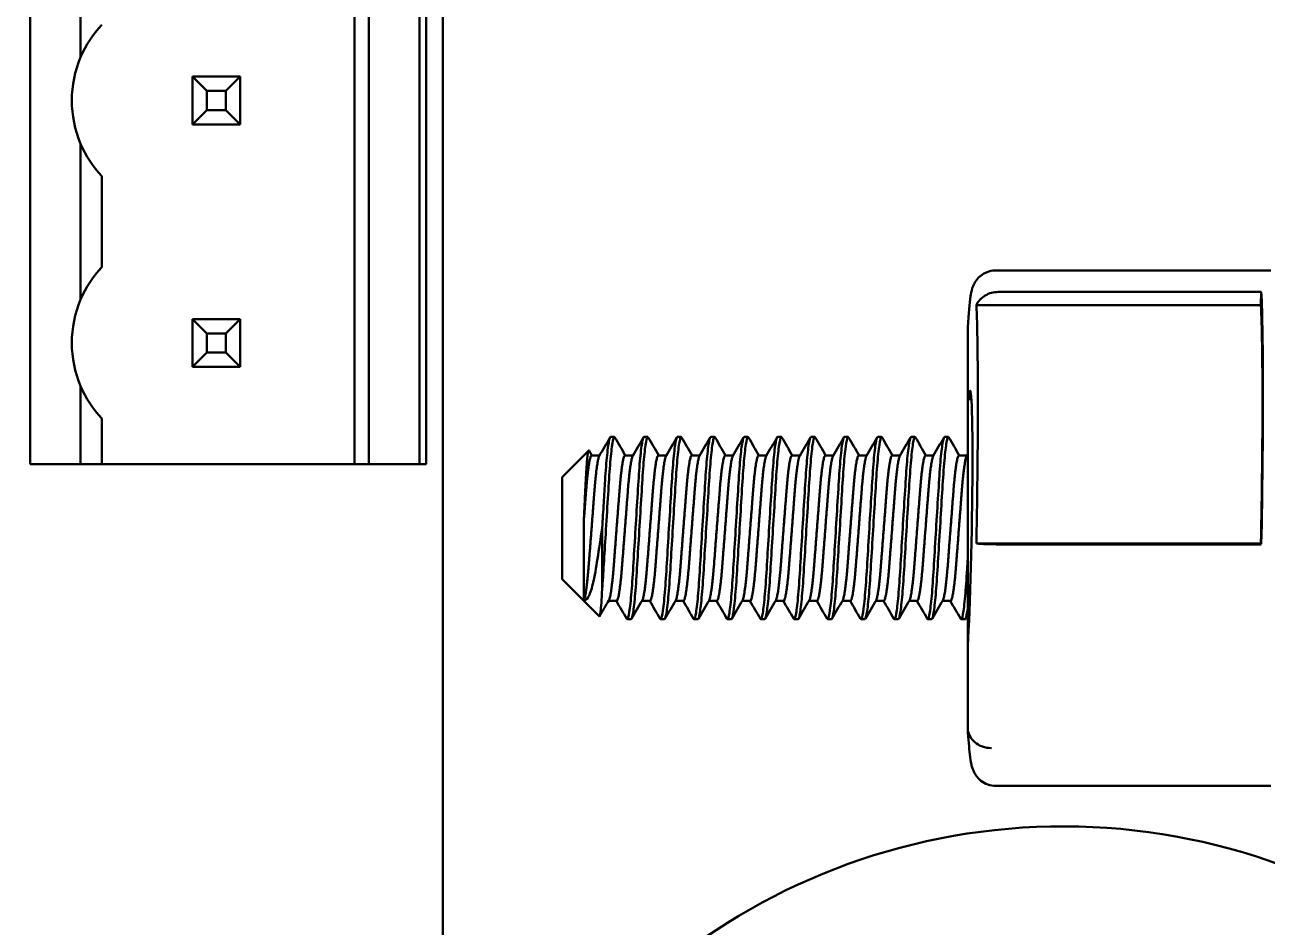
# Model space of a CAD drawing. Header units: millimetres. Extents: x 0 to 841, y 0 to 594.
# Drawn here: x 521.65 to 547.69, y 241.76 to 260.67 of the extents above; entities that cross this region are included whole.
import ezdxf

# ---------------------------------------------------------------- set-up
doc = ezdxf.new("R2010")
doc.units = ezdxf.units.MM
doc.layers.add('Hatch (ISO)', color=7, linetype='Continuous', lineweight=18)
doc.layers.add('Visible (ISO)', color=7, linetype='Continuous', lineweight=50)

msp = doc.modelspace()

# ---------------------------------------------------------------- hatches: boundary and pattern name
at = {"layer": 'Hatch (ISO)'}
h = msp.add_hatch(dxfattribs=at)
h.set_pattern_fill('ANSI31', color=256, scale=25.4, style=0)
h.set_pattern_definition([(45, (0, 0), (-2.245064, 2.245064), [])])
edge = h.paths.add_edge_path()
edge.add_ellipse((416.288, 307.621), major_axis=(-9.758, 2.186), ratio=1, start_angle=270, end_angle=282.6294)
edge.add_line((416.288, 317.621), (382.416, 317.621))
edge.add_ellipse((382.416, 312.621), major_axis=(-5, 0), ratio=1, start_angle=270, end_angle=360)
edge.add_line((377.416, 312.621), (377.416, 210.621))
edge.add_ellipse((382.416, 210.621), major_axis=(0, -5), ratio=1, start_angle=270, end_angle=360)
edge.add_line((382.416, 205.621), (416.288, 205.621))
edge.add_ellipse((416.288, 215.621), major_axis=(10, 0), ratio=1, start_angle=270, end_angle=282.6294)
edge.add_ellipse((445.416, 85.621), major_axis=(120.242, 26.942), ratio=1, start_angle=64.74122, end_angle=90, ccw=False)
edge.add_ellipse((474.544, 215.621), major_axis=(9.758, -2.186), ratio=1, start_angle=270, end_angle=282.6294)
edge.add_line((474.544, 205.621), (558.416, 205.621))
edge.add_ellipse((558.416, 210.621), major_axis=(5, 0), ratio=1, start_angle=270, end_angle=360)
edge.add_line((563.416, 210.621), (563.416, 312.621))
edge.add_ellipse((558.416, 312.621), major_axis=(0, 5), ratio=1, start_angle=270, end_angle=360)
edge.add_line((558.416, 317.621), (474.544, 317.621))
edge.add_ellipse((474.544, 307.621), major_axis=(-10, 0), ratio=1, start_angle=270, end_angle=282.6294)
edge.add_ellipse((445.416, 437.621), major_axis=(-120.242, -26.942), ratio=1, start_angle=64.74122, end_angle=90, ccw=False)
edge = h.paths.add_edge_path(flags=0)
edge.add_line((388.916, 208.621), (388.916, 210.621))
edge.add_ellipse((382.416, 210.621), major_axis=(0, 6.5), ratio=1, start_angle=270, end_angle=363.5049)
edge.add_line((382.019, 217.108), (380.416, 217.108))
edge.add_line((380.416, 217.108), (380.416, 221.814))
edge.add_spline(control_points=[(380.416, 221.814), (380.416, 222.421), (380.5, 223.145), (380.692, 224.324), (380.822, 224.956), (381.036, 226.225), (381.109, 226.863), (381.109, 228.037), (381.036, 228.675), (380.822, 229.944), (380.692, 230.576), (380.5, 231.755), (380.416, 232.479), (380.416, 233.086)], knot_values=[1.346639, 1.346639, 1.346639, 1.346639, 1.528836, 1.528836, 1.705012, 1.705012, 1.881187, 1.881187, 2.057362, 2.057362, 2.233538, 2.233538, 2.415734, 2.415734, 2.415734, 2.415734], degree=3, periodic=0)
edge.add_line((380.416, 233.086), (380.416, 241.621))
edge.add_ellipse((380.416, 244.121), major_axis=(2.5, 0), ratio=1, start_angle=270, end_angle=450)
edge.add_line((380.416, 246.621), (380.416, 276.621))
edge.add_ellipse((380.416, 279.121), major_axis=(2.5, 0), ratio=1, start_angle=270, end_angle=450)
edge.add_line((380.416, 281.621), (380.416, 306.121))
edge.add_line((380.416, 306.121), (382.489, 306.121))
edge.add_ellipse((382.416, 312.621), major_axis=(6.5, 0.073), ratio=1, start_angle=270, end_angle=359.355)
edge.add_line((388.916, 312.621), (388.916, 314.621))
edge.add_line((388.916, 314.621), (416.288, 314.621))
edge.add_ellipse((416.288, 307.621), major_axis=(7, 0), ratio=1, start_angle=77.3706, end_angle=90, ccw=False)
edge.add_ellipse((445.416, 437.621), major_axis=(123.169, -27.598), ratio=1, start_angle=270, end_angle=279.22446)
edge.add_ellipse((445.416, 311.397), major_axis=(-0.223, -7.497), ratio=1, start_angle=270, end_angle=453.4049)
edge.add_ellipse((445.416, 437.621), major_axis=(126.001, 7.497), ratio=1, start_angle=270, end_angle=279.22446)
edge.add_ellipse((474.544, 307.621), major_axis=(6.831, 1.531), ratio=1, start_angle=77.3706, end_angle=90, ccw=False)
edge.add_line((474.544, 314.621), (535.916, 314.621))
edge.add_ellipse((538.416, 314.621), major_axis=(0, -2.5), ratio=1, start_angle=270, end_angle=450)
edge.add_line((540.916, 314.621), (551.918, 314.621))
edge.add_line((551.918, 314.621), (551.918, 312.445))
edge.add_ellipse((558.416, 312.621), major_axis=(0.176, -6.498), ratio=1, start_angle=270, end_angle=359.0971)
edge.add_line((558.489, 306.121), (560.416, 306.121))
edge.add_line((560.416, 306.121), (560.416, 217.108))
edge.add_line((560.416, 217.108), (558.813, 217.108))
edge.add_ellipse((558.416, 210.621), major_axis=(-6.488, 0.397), ratio=1, start_angle=270, end_angle=361.9571)
edge.add_line((551.918, 210.796), (551.918, 208.621))
edge.add_line((551.918, 208.621), (540.916, 208.621))
edge.add_ellipse((538.416, 208.621), major_axis=(0, 2.5), ratio=1, start_angle=270, end_angle=450)
edge.add_line((535.916, 208.621), (474.544, 208.621))
edge.add_ellipse((474.544, 215.621), major_axis=(-7, 0), ratio=1, start_angle=77.3706, end_angle=90, ccw=False)
edge.add_ellipse((445.416, 85.621), major_axis=(-123.169, 27.598), ratio=1, start_angle=270, end_angle=279.22446)
edge.add_ellipse((445.416, 211.844), major_axis=(0.223, 7.497), ratio=1, start_angle=270, end_angle=453.4049)
edge.add_ellipse((445.416, 85.621), major_axis=(-126.001, -7.497), ratio=1, start_angle=270, end_angle=279.22446)
edge.add_ellipse((416.288, 215.621), major_axis=(-6.831, -1.531), ratio=1, start_angle=77.3706, end_angle=90, ccw=False)
edge.add_line((416.288, 208.621), (388.916, 208.621))
edge = h.paths.add_edge_path(flags=0)
edge.add_ellipse((557.666, 211.371), major_axis=(0, 2.172), ratio=1, start_angle=0, end_angle=360)
edge = h.paths.add_edge_path(flags=0)
edge.add_ellipse((557.666, 311.871), major_axis=(0, 2.172), ratio=1, start_angle=0, end_angle=360)
edge = h.paths.add_edge_path(flags=0)
edge.add_ellipse((383.166, 311.871), major_axis=(0, 2.172), ratio=1, start_angle=0, end_angle=360)
edge = h.paths.add_edge_path(flags=0)
edge.add_ellipse((383.166, 211.371), major_axis=(0, 2.172), ratio=1, start_angle=0, end_angle=360)
edge = h.paths.add_edge_path(flags=0)
edge.add_ellipse((445.416, 214.344), major_axis=(0, 2), ratio=1, start_angle=0, end_angle=360)
edge = h.paths.add_edge_path(flags=0)
edge.add_ellipse((445.416, 308.897), major_axis=(0, 2), ratio=1, start_angle=0, end_angle=360)

# ---------------------------------------------------------------- linework, layer by layer
at = {"layer": 'Visible (ISO)'}
for p, q in [((530.416, 311.621), (530.416, 211.621)), ((521.766, 271.781), (521.766, 251.461)), ((528.566, 271.781), (528.566, 251.461)), ((528.865, 271.781), (528.865, 251.461)), ((529.926, 271.781), (529.926, 251.461)), ((530.066, 271.781), (530.066, 251.461)), ((522.824, 263.254), (522.824, 259.987)), ((525.166, 258.581), (525.166, 259.581)), ((525.166, 259.581), (526.166, 259.581)), ((525.166, 259.581), (525.466, 259.281)), ((526.166, 259.581), (525.866, 259.281)), ((526.166, 259.581), (526.166, 258.581)), ((525.866, 259.281), (525.466, 259.281)), ((525.466, 259.281), (525.466, 258.881)), ((525.866, 258.881), (525.866, 259.281)), ((525.466, 258.881), (525.166, 258.581)), ((525.466, 258.881), (525.866, 258.881)), ((525.866, 258.881), (526.166, 258.581)), ((526.166, 258.581), (525.166, 258.581)), ((522.824, 258.174), (522.824, 254.907)), ((523.266, 257.496), (523.266, 255.586)), ((547.77, 255.521), (542.005, 255.521)), ((542.056, 255.068), (547.57, 255.068)), ((547.57, 255.068), (547.562, 254.794)), ((547.562, 254.794), (541.598, 254.794)), ((525.166, 254.501), (526.166, 254.501)), ((525.166, 253.501), (525.166, 254.501)), ((525.166, 254.501), (525.466, 254.201)), ((526.166, 254.501), (525.866, 254.201)), ((526.166, 254.501), (526.166, 253.501)), ((525.866, 254.201), (525.466, 254.201)), ((525.466, 254.201), (525.466, 253.801)), ((525.866, 253.801), (525.866, 254.201)), ((541.416, 254.304), (541.416, 252.821)), ((525.466, 253.801), (525.166, 253.501)), ((525.466, 253.801), (525.866, 253.801)), ((525.866, 253.801), (526.166, 253.501)), ((526.166, 253.501), (525.166, 253.501)), ((522.824, 253.094), (522.824, 251.461)), ((541.416, 252.821), (541.416, 247.663)), ((541.416, 252.821), (541.495, 252.821)), ((523.266, 252.416), (523.266, 251.461)), ((533.93, 252.03), (534.011, 252.03)), ((534.63, 252.03), (534.711, 252.03)), ((535.33, 252.03), (535.411, 252.03)), ((536.03, 252.03), (536.111, 252.03)), ((536.73, 252.03), (536.811, 252.03)), ((537.43, 252.03), (537.511, 252.03)), ((538.13, 252.03), (538.211, 252.03)), ((538.83, 252.03), (538.911, 252.03)), ((539.53, 252.03), (539.611, 252.03)), ((540.23, 252.03), (540.311, 252.03)), ((540.93, 252.03), (541.011, 252.03)), ((532.916, 251.19), (533.474, 251.748)), ((533.533, 251.645), (533.702, 251.645)), ((534.233, 251.645), (534.402, 251.645)), ((534.933, 251.645), (535.102, 251.645)), ((535.633, 251.645), (535.802, 251.645)), ((536.333, 251.645), (536.502, 251.645)), ((537.033, 251.645), (537.202, 251.645)), ((537.733, 251.645), (537.902, 251.645)), ((538.433, 251.645), (538.602, 251.645)), ((539.133, 251.645), (539.302, 251.645)), ((539.833, 251.645), (540.002, 251.645)), ((540.533, 251.645), (540.702, 251.645)), ((541.233, 251.645), (541.402, 251.645)), ((541.395, 251.634), (541.416, 251.669)), ((521.766, 251.461), (522.824, 251.461)), ((522.824, 251.461), (523.266, 251.461)), ((523.266, 251.461), (528.566, 251.461)), ((528.566, 251.461), (528.865, 251.461)), ((528.865, 251.461), (529.926, 251.461)), ((529.926, 251.461), (530.066, 251.461)), ((532.916, 249.051), (532.916, 251.19)), ((533.371, 248.607), (533.371, 250.288)), ((533.755, 248.841), (533.755, 250.126)), ((547.562, 249.799), (541.598, 249.799)), ((547.57, 249.78), (542.056, 249.78)), ((547.562, 249.799), (547.57, 249.78)), ((532.916, 249.051), (533.696, 248.271)), ((533.889, 248.596), (534.058, 248.596)), ((534.589, 248.596), (534.758, 248.596)), ((535.289, 248.596), (535.458, 248.596)), ((535.989, 248.596), (536.158, 248.596)), ((536.689, 248.596), (536.858, 248.596)), ((537.389, 248.596), (537.558, 248.596)), ((538.089, 248.596), (538.258, 248.596)), ((538.789, 248.596), (538.958, 248.596)), ((539.489, 248.596), (539.658, 248.596)), ((540.189, 248.596), (540.358, 248.596)), ((540.889, 248.596), (541.058, 248.596)), ((534.28, 248.212), (534.361, 248.212)), ((534.98, 248.212), (535.061, 248.212)), ((535.68, 248.212), (535.761, 248.212)), ((536.38, 248.212), (536.461, 248.212)), ((537.08, 248.212), (537.161, 248.212)), ((537.78, 248.212), (537.861, 248.212)), ((538.48, 248.212), (538.561, 248.212)), ((539.18, 248.212), (539.261, 248.212)), ((539.88, 248.212), (539.961, 248.212)), ((540.58, 248.212), (540.661, 248.212)), ((541.28, 248.212), (541.361, 248.212)), ((541.416, 248.298), (541.371, 248.22)), ((541.416, 247.663), (541.416, 245.938)), ((547.77, 244.721), (542.005, 244.721))]:
    msp.add_line(p, q, dxfattribs=at)
for centre, radius, start, end in [((524.956, 259.081), 2.317, 136.8321, 156.9693), ((524.956, 259.081), 2.317, 156.9693, 203.0308), ((524.956, 259.081), 2.317, 203.0308, 223.1679), ((524.956, 254.001), 2.317, 136.8321, 156.9693), ((524.956, 254.001), 2.317, 156.9693, 203.0308), ((524.956, 254.001), 2.317, 203.0308, 223.1679), ((543.416, 230.621), 13.25, 10.8757, 168.8523)]:
    msp.add_arc(centre, radius, start, end, dxfattribs=at)
for centre, major_axis, ratio, start_param, end_param in [((547.416, 250.121), (-0.098, -5.4), 0.029802, 1.508247, 2.729977), ((547.416, 250.121), (-0.093, -5.1), 0.029802, 1.508247, 2.729977), ((541.916, 254.304), (0.5, 0), 0.853222, 3.084516, 3.141335), ((541.416, 250.12), (-0.052, -2.879), 0.029802, 0.548681, 3.496143), ((541.916, 245.938), (0.5, 0), 0.853223, 3.141845, 4.712718)]:
    msp.add_ellipse(centre, major_axis=major_axis, ratio=ratio, start_param=start_param, end_param=end_param, dxfattribs=at)
for points, knots in [([(541.417, 254.328), (541.436, 254.618), (541.454, 254.828), (541.486, 255.034), (541.492, 255.078), (541.519, 255.164), (541.526, 255.185), (541.548, 255.233), (541.562, 255.261), (541.604, 255.325), (541.635, 255.362), (541.705, 255.424), (541.744, 255.45), (541.834, 255.493), (541.887, 255.509), (541.962, 255.519), (541.984, 255.52), (542.005, 255.52)], [0, 0, 0, 0, 0.163904, 0.163904, 0.223506, 0.223506, 0.2395494, 0.2395494, 0.2546569, 0.2546569, 0.2714877, 0.2714877, 0.2863414, 0.2863414, 0.3033189, 0.3033189, 0.3100547, 0.3100547, 0.3100547, 0.3100547]), ([(542.056, 255.068), (542.01, 255.068), (541.963, 255.062), (541.87, 255.038), (541.825, 255.019), (541.742, 254.969), (541.705, 254.939), (541.643, 254.871), (541.617, 254.834), (541.598, 254.794)], [0, 0, 0, 0, 0.01398509, 0.01398509, 0.0290199, 0.0290199, 0.04364288, 0.04364288, 0.05803471, 0.05803471, 0.05803471, 0.05803471]), ([(541.598, 254.794), (541.608, 254.585), (541.616, 254.303), (541.627, 253.617), (541.629, 253.217), (541.629, 252.329), (541.627, 251.847), (541.616, 250.839), (541.608, 250.318), (541.598, 249.799)], [-0.6244093, -0.6244093, -0.6244093, -0.6244093, -0.4678575, -0.4678575, -0.3116714, -0.3116714, -0.1560291, -0.1560291, -0.0000149, -0.0000149, -0.0000149, -0.0000149]), ([(533.755, 248.841), (533.767, 248.997), (533.778, 249.175), (533.802, 249.567), (533.815, 249.778), (533.844, 250.247), (533.859, 250.5), (533.888, 250.972), (533.901, 251.187), (533.929, 251.558), (533.944, 251.711), (533.974, 251.937), (533.989, 252.006), (534.01, 252.032), (534.015, 252.031), (534.021, 252.021)], [0.000001, 0.000001, 0.000001, 0.000001, 0.0631957, 0.0631957, 0.1281751, 0.1281751, 0.20434, 0.20434, 0.278085, 0.278085, 0.3522413, 0.3522413, 0.4283584, 0.4283584, 0.4605856, 0.4605856, 0.4605856, 0.4605856]), ([(533.93, 252.03), (533.921, 252.03), (533.913, 252.01), (533.888, 251.91), (533.873, 251.8), (533.843, 251.504), (533.829, 251.323), (533.807, 250.97), (533.797, 250.813), (533.777, 250.479), (533.766, 250.303), (533.755, 250.126)], [15.4735669, 15.4735669, 15.4735669, 15.4735669, 15.5211042, 15.5211042, 15.5968605, 15.5968605, 15.6697817, 15.6697817, 15.7210926, 15.7210926, 15.7742066, 15.7742066, 15.7742066, 15.7742066]), ([(534.63, 252.03), (534.619, 252.03), (534.608, 251.999), (534.581, 251.864), (534.566, 251.742), (534.537, 251.424), (534.523, 251.235), (534.496, 250.799), (534.481, 250.554), (534.451, 250.055), (534.436, 249.807), (534.407, 249.336), (534.395, 249.119), (534.366, 248.73), (534.351, 248.565), (534.32, 248.327), (534.306, 248.252), (534.284, 248.209), (534.277, 248.208), (534.27, 248.221)], [14.2682611, 14.2682611, 14.2682611, 14.2682611, 14.3273357, 14.3273357, 14.4025591, 14.4025591, 14.4751798, 14.4751798, 14.5512328, 14.5512328, 14.625639, 14.625639, 14.6988314, 14.6988314, 14.7752802, 14.7752802, 14.8488294, 14.8488294, 14.8893904, 14.8893904, 14.8893904, 14.8893904]), ([(534.361, 248.212), (534.371, 248.212), (534.381, 248.237), (534.406, 248.355), (534.421, 248.47), (534.452, 248.781), (534.466, 248.976), (534.493, 249.41), (534.507, 249.643), (534.537, 250.133), (534.552, 250.387), (534.582, 250.869), (534.595, 251.094), (534.622, 251.484), (534.637, 251.647), (534.668, 251.899), (534.683, 251.982), (534.706, 252.032), (534.713, 252.034), (534.721, 252.021)], [1.0455827, 1.0455827, 1.0455827, 1.0455827, 1.099415, 1.099415, 1.1742826, 1.1742826, 1.2504006, 1.2504006, 1.3232903, 1.3232903, 1.3989609, 1.3989609, 1.4736764, 1.4736764, 1.5473987, 1.5473987, 1.6240396, 1.6240396, 1.6667303, 1.6667303, 1.6667303, 1.6667303]), ([(535.33, 252.03), (535.318, 252.03), (535.304, 251.987), (535.275, 251.815), (535.26, 251.682), (535.231, 251.345), (535.218, 251.148), (535.19, 250.699), (535.175, 250.45), (535.144, 249.951), (535.13, 249.706), (535.101, 249.242), (535.089, 249.029), (535.06, 248.658), (535.044, 248.505), (535.014, 248.292), (535, 248.23), (534.981, 248.209), (534.975, 248.211), (534.97, 248.221)], [13.062909, 13.062909, 13.062909, 13.062909, 13.1328805, 13.1328805, 13.2077649, 13.2077649, 13.2805209, 13.2805209, 13.3566396, 13.3566396, 13.4306947, 13.4306947, 13.504643, 13.504643, 13.5806939, 13.5806939, 13.6538845, 13.6538845, 13.6843961, 13.6843961, 13.6843961, 13.6843961]), ([(535.061, 248.212), (535.069, 248.212), (535.077, 248.228), (535.099, 248.315), (535.114, 248.417), (535.145, 248.705), (535.16, 248.89), (535.187, 249.309), (535.2, 249.536), (535.23, 250.02), (535.245, 250.273), (535.275, 250.765), (535.289, 251), (535.316, 251.408), (535.331, 251.58), (535.361, 251.854), (535.377, 251.95), (535.402, 252.03), (535.411, 252.038), (535.421, 252.021)], [2.2509147, 2.2509147, 2.2509147, 2.2509147, 2.2940909, 2.2940909, 2.3684278, 2.3684278, 2.4444556, 2.4444556, 2.5170458, 2.5170458, 2.5922011, 2.5922011, 2.6681654, 2.6681654, 2.7414507, 2.7414507, 2.8176091, 2.8176091, 2.8714056, 2.8714056, 2.8714056, 2.8714056]), ([(536.03, 252.03), (536.029, 252.03), (536.029, 252.029), (536.014, 252.023), (535.999, 251.966), (535.968, 251.762), (535.953, 251.618), (535.925, 251.262), (535.912, 251.056), (535.884, 250.593), (535.868, 250.34), (535.838, 249.841), (535.823, 249.599), (535.796, 249.144), (535.782, 248.936), (535.753, 248.584), (535.737, 248.445), (535.707, 248.26), (535.694, 248.213), (535.677, 248.211), (535.674, 248.214), (535.67, 248.221)], [11.856333, 11.856333, 11.856333, 11.856333, 11.8610017, 11.8610017, 11.9371116, 11.9371116, 12.0116321, 12.0116321, 12.0848076, 12.0848076, 12.1613785, 12.1613785, 12.2350414, 12.2350414, 12.3101173, 12.3101173, 12.3857112, 12.3857112, 12.4585462, 12.4585462, 12.4779999, 12.4779999, 12.4779999, 12.4779999]), ([(535.761, 248.212), (535.767, 248.212), (535.773, 248.221), (535.793, 248.281), (535.808, 248.369), (535.838, 248.632), (535.854, 248.807), (535.881, 249.21), (535.894, 249.432), (535.923, 249.909), (535.938, 250.16), (535.969, 250.657), (535.983, 250.897), (536.01, 251.32), (536.024, 251.501), (536.054, 251.798), (536.069, 251.908), (536.097, 252.025), (536.109, 252.042), (536.121, 252.021)], [3.4556743, 3.4556743, 3.4556743, 3.4556743, 3.4881887, 3.4881887, 3.5621749, 3.5621749, 3.6382901, 3.6382901, 3.7110819, 3.7110819, 3.7858989, 3.7858989, 3.8619348, 3.8619348, 3.9347725, 3.9347725, 4.0103901, 4.0103901, 4.0763951, 4.0763951, 4.0763951, 4.0763951]), ([(536.73, 252.03), (536.727, 252.03), (536.725, 252.028), (536.708, 252.003), (536.692, 251.933), (536.662, 251.704), (536.647, 251.55), (536.619, 251.176), (536.606, 250.96), (536.577, 250.487), (536.562, 250.233), (536.531, 249.738), (536.517, 249.501), (536.49, 249.053), (536.476, 248.85), (536.446, 248.518), (536.43, 248.392), (536.401, 248.235), (536.388, 248.202), (536.373, 248.216), (536.372, 248.218), (536.37, 248.221)], [10.6504512, 10.6504512, 10.6504512, 10.6504512, 10.6657734, 10.6657734, 10.7419271, 10.7419271, 10.8160676, 10.8160676, 10.8899466, 10.8899466, 10.9660904, 10.9660904, 11.0393676, 11.0393676, 11.1158075, 11.1158075, 11.1909336, 11.1909336, 11.2636024, 11.2636024, 11.2720697, 11.2720697, 11.2720697, 11.2720697]), ([(536.461, 248.212), (536.465, 248.212), (536.469, 248.216), (536.486, 248.251), (536.501, 248.325), (536.531, 248.563), (536.547, 248.727), (536.576, 249.116), (536.588, 249.333), (536.616, 249.803), (536.632, 250.052), (536.662, 250.55), (536.677, 250.795), (536.704, 251.232), (536.717, 251.422), (536.747, 251.74), (536.762, 251.862), (536.792, 252.016), (536.806, 252.044), (536.82, 252.022), (536.821, 252.022), (536.821, 252.021)], [4.6600505, 4.6600505, 4.6600505, 4.6600505, 4.6816001, 4.6816001, 4.755019, 4.755019, 4.8313315, 4.8313315, 4.9044263, 4.9044263, 4.9787009, 4.9787009, 5.0546337, 5.0546337, 5.1271373, 5.1271373, 5.2022283, 5.2022283, 5.2779966, 5.2779966, 5.2797159, 5.2797159, 5.2797159, 5.2797159]), ([(537.43, 252.03), (537.426, 252.03), (537.421, 252.024), (537.401, 251.978), (537.386, 251.893), (537.355, 251.639), (537.341, 251.474), (537.313, 251.081), (537.3, 250.856), (537.27, 250.372), (537.255, 250.118), (537.225, 249.629), (537.211, 249.397), (537.185, 248.965), (537.17, 248.771), (537.139, 248.463), (537.124, 248.349), (537.095, 248.219), (537.083, 248.198), (537.07, 248.221)], [9.4435443, 9.4435443, 9.4435443, 9.4435443, 9.4695283, 9.4695283, 9.5461697, 9.5461697, 9.6198966, 9.6198966, 9.6948263, 9.6948263, 9.7704938, 9.7704938, 9.8433873, 9.8433873, 9.9195586, 9.9195586, 9.9944199, 9.9944199, 10.0655395, 10.0655395, 10.0655395, 10.0655395]), ([(537.161, 248.212), (537.163, 248.212), (537.165, 248.213), (537.181, 248.23), (537.195, 248.291), (537.225, 248.503), (537.241, 248.656), (537.27, 249.027), (537.282, 249.24), (537.31, 249.703), (537.325, 249.948), (537.356, 250.447), (537.371, 250.696), (537.399, 251.145), (537.411, 251.343), (537.44, 251.68), (537.456, 251.814), (537.486, 251.994), (537.501, 252.036), (537.516, 252.028), (537.519, 252.025), (537.521, 252.021)], [5.863142, 5.863142, 5.863142, 5.863142, 5.8747003, 5.8747003, 5.9477677, 5.9477677, 6.02369, 6.02369, 6.0975514, 6.0975514, 6.1714826, 6.1714826, 6.2474861, 6.2474861, 6.3201387, 6.3201387, 6.3948981, 6.3948981, 6.470876, 6.470876, 6.4832371, 6.4832371, 6.4832371, 6.4832371]), ([(538.13, 252.03), (538.123, 252.03), (538.117, 252.018), (538.095, 251.946), (538.079, 251.848), (538.049, 251.571), (538.034, 251.398), (538.007, 250.987), (537.993, 250.751), (537.963, 250.258), (537.948, 250.005), (537.918, 249.522), (537.905, 249.296), (537.878, 248.879), (537.863, 248.695), (537.833, 248.41), (537.817, 248.31), (537.792, 248.213), (537.781, 248.201), (537.77, 248.221)], [8.2376968, 8.2376968, 8.2376968, 8.2376968, 8.2747605, 8.2747605, 8.3509468, 8.3509468, 8.424262, 8.424262, 8.500502, 8.500502, 8.5756776, 8.5756776, 8.6483389, 8.6483389, 8.7244447, 8.7244447, 8.7987995, 8.7987995, 8.8592454, 8.8592454, 8.8592454, 8.8592454]), ([(537.861, 248.212), (537.861, 248.212), (537.861, 248.212), (537.874, 248.212), (537.888, 248.259), (537.918, 248.443), (537.933, 248.582), (537.963, 248.933), (537.976, 249.141), (538.004, 249.596), (538.019, 249.838), (538.049, 250.337), (538.065, 250.59), (538.093, 251.053), (538.105, 251.259), (538.134, 251.615), (538.149, 251.76), (538.18, 251.965), (538.195, 252.022), (538.213, 252.031), (538.217, 252.028), (538.221, 252.021)], [7.0677216, 7.0677216, 7.0677216, 7.0677216, 7.0682128, 7.0682128, 7.1409327, 7.1409327, 7.2164032, 7.2164032, 7.2914084, 7.2914084, 7.364953, 7.364953, 7.4414, 7.4414, 7.5144872, 7.5144872, 7.5888882, 7.5888882, 7.6648897, 7.6648897, 7.6880631, 7.6880631, 7.6880631, 7.6880631]), ([(538.83, 252.03), (538.821, 252.03), (538.812, 252.009), (538.788, 251.905), (538.772, 251.795), (538.742, 251.496), (538.728, 251.314), (538.702, 250.89), (538.687, 250.65), (538.657, 250.153), (538.641, 249.902), (538.613, 249.426), (538.6, 249.204), (538.572, 248.799), (538.557, 248.624), (538.526, 248.363), (538.511, 248.276), (538.488, 248.21), (538.479, 248.205), (538.47, 248.221)], [7.031154, 7.031154, 7.031154, 7.031154, 7.0798143, 7.0798143, 7.1555059, 7.1555059, 7.2284158, 7.2284158, 7.3045543, 7.3045543, 7.3794427, 7.3794427, 7.4523491, 7.4523491, 7.5293236, 7.5293236, 7.6033513, 7.6033513, 7.6531714, 7.6531714, 7.6531714, 7.6531714]), ([(538.561, 248.212), (538.573, 248.212), (538.585, 248.248), (538.613, 248.404), (538.628, 248.533), (538.658, 248.863), (538.671, 249.058), (538.698, 249.501), (538.713, 249.748), (538.744, 250.248), (538.759, 250.496), (538.787, 250.962), (538.8, 251.175), (538.828, 251.554), (538.844, 251.713), (538.874, 251.937), (538.889, 252.003), (538.909, 252.032), (538.915, 252.032), (538.921, 252.021)], [8.2718936, 8.2718936, 8.2718936, 8.2718936, 8.3369527, 8.3369527, 8.4122537, 8.4122537, 8.4848694, 8.4848694, 8.5608798, 8.5608798, 8.6353679, 8.6353679, 8.7083755, 8.7083755, 8.7849181, 8.7849181, 8.8585495, 8.8585495, 8.8922882, 8.8922882, 8.8922882, 8.8922882]), ([(539.53, 252.03), (539.52, 252.03), (539.509, 252.001), (539.482, 251.87), (539.467, 251.75), (539.437, 251.429), (539.423, 251.231), (539.396, 250.791), (539.381, 250.555), (539.351, 250.059), (539.336, 249.805), (539.307, 249.328), (539.294, 249.11), (539.266, 248.722), (539.25, 248.558), (539.22, 248.323), (539.205, 248.25), (539.184, 248.209), (539.177, 248.208), (539.17, 248.221)], [5.8260382, 5.8260382, 5.8260382, 5.8260382, 5.8835825, 5.8835825, 5.9588152, 5.9588152, 6.0346135, 6.0346135, 6.1079647, 6.1079647, 6.1841948, 6.1841948, 6.2576921, 6.2576921, 6.3340872, 6.3340872, 6.4075875, 6.4075875, 6.4471052, 6.4471052, 6.4471052, 6.4471052]), ([(539.261, 248.212), (539.271, 248.212), (539.281, 248.237), (539.306, 248.356), (539.322, 248.473), (539.352, 248.782), (539.366, 248.969), (539.392, 249.401), (539.407, 249.643), (539.437, 250.142), (539.453, 250.393), (539.482, 250.867), (539.494, 251.085), (539.522, 251.479), (539.537, 251.648), (539.568, 251.897), (539.583, 251.978), (539.605, 252.032), (539.613, 252.035), (539.621, 252.021)], [9.4768109, 9.4768109, 9.4768109, 9.4768109, 9.5305335, 9.5305335, 9.6064126, 9.6064126, 9.6794466, 9.6794466, 9.755477, 9.755477, 9.8303509, 9.8303509, 9.9030151, 9.9030151, 9.9790666, 9.9790666, 10.0531134, 10.0531134, 10.0975736, 10.0975736, 10.0975736, 10.0975736]), ([(540.23, 252.03), (540.218, 252.03), (540.205, 251.989), (540.175, 251.82), (540.16, 251.686), (540.13, 251.344), (540.118, 251.141), (540.09, 250.692), (540.075, 250.451), (540.044, 249.951), (540.029, 249.696), (540.001, 249.229), (539.988, 249.02), (539.96, 248.656), (539.944, 248.506), (539.914, 248.289), (539.899, 248.227), (539.88, 248.209), (539.875, 248.212), (539.87, 248.221)], [4.6205629, 4.6205629, 4.6205629, 4.6205629, 4.6892812, 4.6892812, 4.7650515, 4.7650515, 4.8396633, 4.8396633, 4.913476, 4.913476, 4.9902148, 4.9902148, 5.0631866, 5.0631866, 5.1378575, 5.1378575, 5.2139412, 5.2139412, 5.242143, 5.242143, 5.242143, 5.242143]), ([(539.961, 248.212), (539.969, 248.212), (539.976, 248.227), (539.999, 248.313), (540.015, 248.417), (540.045, 248.705), (540.06, 248.884), (540.087, 249.301), (540.1, 249.538), (540.13, 250.033), (540.146, 250.286), (540.175, 250.767), (540.189, 250.991), (540.216, 251.401), (540.231, 251.58), (540.261, 251.854), (540.276, 251.948), (540.301, 252.03), (540.311, 252.038), (540.321, 252.021)], [10.6815097, 10.6815097, 10.6815097, 10.6815097, 10.723625, 10.723625, 10.7998612, 10.7998612, 10.8732153, 10.8732153, 10.9488038, 10.9488038, 11.0240482, 11.0240482, 11.0966436, 11.0966436, 11.1726538, 11.1726538, 11.2470834, 11.2470834, 11.3018367, 11.3018367, 11.3018367, 11.3018367]), ([(540.93, 252.03), (540.929, 252.03), (540.928, 252.029), (540.913, 252.02), (540.899, 251.966), (540.869, 251.765), (540.853, 251.617), (540.824, 251.255), (540.812, 251.047), (540.783, 250.589), (540.768, 250.344), (540.738, 249.844), (540.723, 249.594), (540.695, 249.14), (540.683, 248.938), (540.653, 248.591), (540.638, 248.452), (540.607, 248.259), (540.593, 248.21), (540.576, 248.212), (540.573, 248.215), (540.57, 248.221)], [3.4166235, 3.4166235, 3.4166235, 3.4166235, 3.4230088, 3.4230088, 3.4962181, 3.4962181, 3.5722973, 3.5722973, 3.6458099, 3.6458099, 3.7198779, 3.7198779, 3.7958518, 3.7958518, 3.8684076, 3.8684076, 3.9432993, 3.9432993, 4.0199639, 4.0199639, 4.036958, 4.036958, 4.036958, 4.036958]), ([(540.661, 248.212), (540.667, 248.212), (540.672, 248.22), (540.693, 248.278), (540.708, 248.369), (540.739, 248.636), (540.753, 248.805), (540.781, 249.206), (540.794, 249.433), (540.824, 249.919), (540.839, 250.173), (540.869, 250.662), (540.883, 250.892), (540.91, 251.318), (540.924, 251.507), (540.955, 251.805), (540.97, 251.912), (540.998, 252.025), (541.009, 252.042), (541.021, 252.021)], [11.8860556, 11.8860556, 11.8860556, 11.8860556, 11.9170654, 11.9170654, 11.9938333, 11.9938333, 12.0676703, 12.0676703, 12.142134, 12.142134, 12.2179355, 12.2179355, 12.2908973, 12.2908973, 12.3668951, 12.3668951, 12.4416903, 12.4416903, 12.5068134, 12.5068134, 12.5068134, 12.5068134]), ([(533.371, 250.288), (533.377, 250.419), (533.383, 250.548), (533.397, 250.839), (533.403, 250.966), (533.417, 251.231), (533.426, 251.381), (533.445, 251.603), (533.455, 251.678), (533.469, 251.744), (533.473, 251.749), (533.478, 251.75), (533.479, 251.748), (533.481, 251.745)], [0.000001, 0.000001, 0.000001, 0.000001, 0.0393587, 0.0393587, 0.0920659, 0.0920659, 0.1949808, 0.1949808, 0.2906824, 0.2906824, 0.3546683, 0.3546683, 0.3930469, 0.3930469, 0.3930469, 0.3930469]), ([(533.755, 250.126), (533.722, 249.897), (533.688, 249.676), (533.628, 249.299), (533.599, 249.11), (533.528, 248.825), (533.495, 248.731), (533.43, 248.622), (533.4, 248.599), (533.371, 248.607)], [0.0000005, 0.0000005, 0.0000005, 0.0000005, 0.070106, 0.070106, 0.1306057, 0.1306057, 0.1777964, 0.1777964, 0.2197845, 0.2197845, 0.2197845, 0.2197845]), ([(541.598, 249.799), (541.617, 249.796), (541.643, 249.794), (541.705, 249.789), (541.742, 249.787), (541.825, 249.784), (541.87, 249.782), (541.963, 249.781), (542.01, 249.78), (542.056, 249.78)], [0.00002012, 0.00002012, 0.00002012, 0.00002012, 0.01441187, 0.01441187, 0.02903476, 0.02903476, 0.04406948, 0.04406948, 0.05805449, 0.05805449, 0.05805449, 0.05805449]), ([(541.416, 249.482), (541.411, 249.408), (541.407, 249.335), (541.39, 249.047), (541.376, 248.854), (541.347, 248.526), (541.331, 248.398), (541.301, 248.234), (541.288, 248.2), (541.273, 248.216), (541.271, 248.218), (541.27, 248.221)], [2.5794566, 2.5794566, 2.5794566, 2.5794566, 2.6033143, 2.6033143, 2.6759159, 2.6759159, 2.7512275, 2.7512275, 2.8264452, 2.8264452, 2.8335236, 2.8335236, 2.8335236, 2.8335236]), ([(533.696, 248.271), (533.702, 248.265), (533.71, 248.283), (533.726, 248.411), (533.732, 248.475), (533.744, 248.635), (533.749, 248.731), (533.755, 248.841)], [2.8784839, 2.8784839, 2.8784839, 2.8784839, 3.2042045, 3.2042045, 3.3903561, 3.3903561, 3.5804223, 3.5804223, 3.5804223, 3.5804223]), ([(541.361, 248.212), (541.365, 248.212), (541.369, 248.215), (541.386, 248.249), (541.401, 248.324), (541.416, 248.442)], [13.09058897, 13.09058897, 13.09058897, 13.09058897, 13.11120196, 13.11120196, 13.18562182, 13.18562182, 13.18562182, 13.18562182]), ([(542.004, 244.721), (541.948, 244.721), (541.891, 244.731), (541.786, 244.768), (541.736, 244.795), (541.654, 244.86), (541.619, 244.897), (541.571, 244.964), (541.555, 244.994), (541.531, 245.044), (541.523, 245.066), (541.506, 245.116), (541.5, 245.141), (541.48, 245.234), (541.471, 245.299), (541.446, 245.517), (541.431, 245.694), (541.417, 245.913)], [0.0001693, 0.0001693, 0.0001693, 0.0001693, 0.0176686, 0.0176686, 0.0353449, 0.0353449, 0.0525541, 0.0525541, 0.0677484, 0.0677484, 0.083457, 0.083457, 0.1096124, 0.1096124, 0.1863326, 0.1863326, 0.3102963, 0.3102963, 0.3102963, 0.3102963])]:
    msp.add_open_spline(points, degree=3, knots=knots, dxfattribs=at)
for points in [[(542.005, 255.52), (542.005, 255.52), (542.005, 255.52), (542.005, 255.52)], [(533.695, 251.634), (533.77, 251.763), (533.845, 251.892), (533.92, 252.021)], [(534.021, 252.021), (534.094, 251.896), (534.166, 251.77), (534.239, 251.645)], [(534.395, 251.634), (534.47, 251.763), (534.545, 251.892), (534.62, 252.021)], [(534.721, 252.021), (534.794, 251.896), (534.866, 251.77), (534.939, 251.645)], [(535.095, 251.634), (535.17, 251.763), (535.245, 251.892), (535.32, 252.021)], [(535.421, 252.021), (535.494, 251.896), (535.566, 251.77), (535.639, 251.645)], [(535.795, 251.634), (535.87, 251.763), (535.945, 251.892), (536.02, 252.021)], [(536.121, 252.021), (536.194, 251.896), (536.266, 251.77), (536.339, 251.645)], [(536.495, 251.634), (536.57, 251.763), (536.645, 251.892), (536.72, 252.021)], [(536.821, 252.021), (536.894, 251.896), (536.966, 251.77), (537.039, 251.645)], [(537.195, 251.634), (537.27, 251.763), (537.345, 251.892), (537.42, 252.021)], [(537.521, 252.021), (537.594, 251.896), (537.666, 251.77), (537.739, 251.645)], [(537.895, 251.634), (537.97, 251.763), (538.045, 251.892), (538.12, 252.021)], [(538.221, 252.021), (538.294, 251.896), (538.366, 251.77), (538.439, 251.645)], [(538.595, 251.634), (538.67, 251.763), (538.745, 251.892), (538.82, 252.021)], [(538.921, 252.021), (538.994, 251.896), (539.066, 251.77), (539.139, 251.645)], [(539.295, 251.634), (539.37, 251.763), (539.445, 251.892), (539.52, 252.021)], [(539.621, 252.021), (539.694, 251.896), (539.766, 251.77), (539.839, 251.645)], [(539.995, 251.634), (540.07, 251.763), (540.145, 251.892), (540.22, 252.021)], [(540.321, 252.021), (540.394, 251.896), (540.466, 251.77), (540.539, 251.645)], [(540.695, 251.634), (540.77, 251.763), (540.845, 251.892), (540.92, 252.021)], [(541.021, 252.021), (541.094, 251.896), (541.166, 251.77), (541.239, 251.645)], [(533.481, 251.745), (533.5, 251.712), (533.52, 251.679), (533.539, 251.645)], [(533.896, 248.607), (533.831, 248.496), (533.766, 248.385), (533.702, 248.274)], [(534.27, 248.221), (534.197, 248.346), (534.125, 248.471), (534.052, 248.596)], [(534.596, 248.607), (534.521, 248.478), (534.446, 248.349), (534.371, 248.22)], [(534.97, 248.221), (534.897, 248.346), (534.825, 248.471), (534.752, 248.596)], [(535.296, 248.607), (535.221, 248.478), (535.146, 248.349), (535.071, 248.22)], [(535.67, 248.221), (535.597, 248.346), (535.525, 248.471), (535.452, 248.596)], [(535.996, 248.607), (535.921, 248.478), (535.846, 248.349), (535.771, 248.22)], [(536.37, 248.221), (536.297, 248.346), (536.225, 248.471), (536.152, 248.596)], [(536.696, 248.607), (536.621, 248.478), (536.546, 248.349), (536.471, 248.22)], [(537.07, 248.221), (536.997, 248.346), (536.925, 248.471), (536.852, 248.596)], [(537.396, 248.607), (537.321, 248.478), (537.246, 248.349), (537.171, 248.22)], [(537.77, 248.221), (537.697, 248.346), (537.625, 248.471), (537.552, 248.596)], [(538.096, 248.607), (538.021, 248.478), (537.946, 248.349), (537.871, 248.22)], [(538.47, 248.221), (538.397, 248.346), (538.325, 248.471), (538.252, 248.596)], [(538.796, 248.607), (538.721, 248.478), (538.646, 248.349), (538.571, 248.22)], [(539.17, 248.221), (539.097, 248.346), (539.025, 248.471), (538.952, 248.596)], [(539.496, 248.607), (539.421, 248.478), (539.346, 248.349), (539.271, 248.22)], [(539.87, 248.221), (539.797, 248.346), (539.725, 248.471), (539.652, 248.596)], [(540.196, 248.607), (540.121, 248.478), (540.046, 248.349), (539.971, 248.22)], [(540.57, 248.221), (540.497, 248.346), (540.425, 248.471), (540.352, 248.596)], [(540.896, 248.607), (540.821, 248.478), (540.746, 248.349), (540.671, 248.22)], [(541.27, 248.221), (541.197, 248.346), (541.125, 248.471), (541.052, 248.596)], [(542.005, 244.722), (542.005, 244.722), (542.005, 244.722), (542.005, 244.722)]]:
    msp.add_open_spline(points, degree=3, dxfattribs=at)
for points, weights, knots in [([(533.533, 251.645), (533.476, 251.645), (533.419, 250.915), (533.397, 250.625), (533.371, 250.288)], [0.993698730777, 0.869253834996, 1, 0.943736649774, 0.934729490917], [0.86483435, 0.86483435, 0.86483435, 0.875, 0.875, 0.87937454, 0.87937454, 0.87937454]), ([(533.695, 251.634), (533.643, 251.544), (533.594, 250.915), (533.536, 250.163), (533.477, 249.391), (533.425, 248.702), (533.371, 248.607)], [0.966927687479, 0.88534853034, 1, 0.866025403784, 1, 0.878779449046, 0.976920215665], [0.86608573, 0.86608573, 0.86608573, 0.875, 0.875, 0.88541667, 0.88541667, 0.89484169, 0.89484169, 0.89484169]), ([(534.233, 251.645), (534.176, 251.645), (534.119, 250.915), (534.061, 250.163), (534.002, 249.391), (533.95, 248.701), (533.896, 248.607)], [0.993698730777, 0.869253834996, 1, 0.866025403784, 1, 0.878714149566, 0.977026012893], [0.80233435, 0.80233435, 0.80233435, 0.8125, 0.8125, 0.82291667, 0.82291667, 0.83234677, 0.83234677, 0.83234677]), ([(534.395, 251.634), (534.343, 251.544), (534.294, 250.915), (534.236, 250.163), (534.177, 249.391), (534.119, 248.618), (534.061, 248.597), (534.059, 248.596), (534.058, 248.596)], [0.966927687479, 0.88534853034, 1, 0.866025403784, 1, 0.866025403784, 1, 0.996771568788, 0.993698730777], [0.80358573, 0.80358573, 0.80358573, 0.8125, 0.8125, 0.82291667, 0.82291667, 0.83333333, 0.83333333, 0.83358435, 0.83358435, 0.83358435]), ([(534.933, 251.645), (534.876, 251.645), (534.819, 250.915), (534.761, 250.163), (534.702, 249.391), (534.65, 248.701), (534.596, 248.607)], [0.993698730777, 0.869253834996, 1, 0.866025403784, 1, 0.878714149566, 0.977026012893], [0.73983435, 0.73983435, 0.73983435, 0.75, 0.75, 0.76041667, 0.76041667, 0.76984677, 0.76984677, 0.76984677]), ([(535.095, 251.634), (535.043, 251.544), (534.994, 250.915), (534.936, 250.163), (534.877, 249.391), (534.819, 248.618), (534.761, 248.597), (534.759, 248.596), (534.758, 248.596)], [0.966927687479, 0.88534853034, 1, 0.866025403784, 1, 0.866025403784, 1, 0.996771568788, 0.993698730777], [0.74108573, 0.74108573, 0.74108573, 0.75, 0.75, 0.76041667, 0.76041667, 0.77083333, 0.77083333, 0.77108435, 0.77108435, 0.77108435]), ([(535.633, 251.645), (535.576, 251.645), (535.519, 250.915), (535.461, 250.163), (535.402, 249.391), (535.35, 248.701), (535.296, 248.607)], [0.993698730777, 0.869253834996, 1, 0.866025403784, 1, 0.878714149566, 0.977026012893], [0.67733435, 0.67733435, 0.67733435, 0.6875, 0.6875, 0.69791667, 0.69791667, 0.70734677, 0.70734677, 0.70734677]), ([(535.795, 251.634), (535.743, 251.544), (535.694, 250.915), (535.636, 250.163), (535.577, 249.391), (535.519, 248.618), (535.461, 248.597), (535.459, 248.596), (535.458, 248.596)], [0.966927687479, 0.88534853034, 1, 0.866025403784, 1, 0.866025403784, 1, 0.996771568788, 0.993698730777], [0.67858573, 0.67858573, 0.67858573, 0.6875, 0.6875, 0.69791667, 0.69791667, 0.70833333, 0.70833333, 0.70858435, 0.70858435, 0.70858435]), ([(536.333, 251.645), (536.276, 251.645), (536.219, 250.915), (536.161, 250.163), (536.102, 249.391), (536.05, 248.701), (535.996, 248.607)], [0.993698730777, 0.869253834996, 1, 0.866025403784, 1, 0.878714149566, 0.977026012893], [0.61483435, 0.61483435, 0.61483435, 0.625, 0.625, 0.63541667, 0.63541667, 0.64484677, 0.64484677, 0.64484677]), ([(536.495, 251.634), (536.443, 251.544), (536.394, 250.915), (536.336, 250.163), (536.277, 249.391), (536.219, 248.618), (536.161, 248.597), (536.159, 248.596), (536.158, 248.596)], [0.966927687479, 0.88534853034, 1, 0.866025403784, 1, 0.866025403784, 1, 0.996771568788, 0.993698730777], [0.61608573, 0.61608573, 0.61608573, 0.625, 0.625, 0.63541667, 0.63541667, 0.64583333, 0.64583333, 0.64608435, 0.64608435, 0.64608435]), ([(537.033, 251.645), (536.976, 251.645), (536.919, 250.915), (536.861, 250.163), (536.802, 249.391), (536.75, 248.701), (536.696, 248.607)], [0.993698730777, 0.869253834996, 1, 0.866025403784, 1, 0.878714149566, 0.977026012893], [0.55233435, 0.55233435, 0.55233435, 0.5625, 0.5625, 0.57291667, 0.57291667, 0.58234677, 0.58234677, 0.58234677]), ([(537.195, 251.634), (537.143, 251.544), (537.094, 250.915), (537.036, 250.163), (536.977, 249.391), (536.919, 248.618), (536.861, 248.597), (536.859, 248.596), (536.858, 248.596)], [0.966927687479, 0.88534853034, 1, 0.866025403784, 1, 0.866025403784, 1, 0.996771568788, 0.993698730777], [0.55358573, 0.55358573, 0.55358573, 0.5625, 0.5625, 0.57291667, 0.57291667, 0.58333333, 0.58333333, 0.58358435, 0.58358435, 0.58358435]), ([(537.733, 251.645), (537.676, 251.645), (537.619, 250.915), (537.561, 250.163), (537.502, 249.391), (537.45, 248.701), (537.396, 248.607)], [0.993698730777, 0.869253834996, 1, 0.866025403784, 1, 0.878714149566, 0.977026012893], [0.48983435, 0.48983435, 0.48983435, 0.5, 0.5, 0.51041667, 0.51041667, 0.51984677, 0.51984677, 0.51984677]), ([(537.895, 251.634), (537.843, 251.544), (537.794, 250.915), (537.736, 250.163), (537.677, 249.391), (537.619, 248.618), (537.561, 248.597), (537.559, 248.596), (537.558, 248.596)], [0.966927687479, 0.88534853034, 1, 0.866025403784, 1, 0.866025403784, 1, 0.996771568788, 0.993698730777], [0.49108573, 0.49108573, 0.49108573, 0.5, 0.5, 0.51041667, 0.51041667, 0.52083333, 0.52083333, 0.52108435, 0.52108435, 0.52108435]), ([(538.433, 251.645), (538.376, 251.645), (538.319, 250.915), (538.261, 250.163), (538.202, 249.391), (538.15, 248.701), (538.096, 248.607)], [0.993698730777, 0.869253834996, 1, 0.866025403784, 1, 0.878714149566, 0.977026012893], [0.42733435, 0.42733435, 0.42733435, 0.4375, 0.4375, 0.44791667, 0.44791667, 0.45734677, 0.45734677, 0.45734677]), ([(538.595, 251.634), (538.543, 251.544), (538.494, 250.915), (538.436, 250.163), (538.377, 249.391), (538.319, 248.618), (538.261, 248.597), (538.259, 248.596), (538.258, 248.596)], [0.966927687479, 0.88534853034, 1, 0.866025403784, 1, 0.866025403784, 1, 0.996771568788, 0.993698730777], [0.42858573, 0.42858573, 0.42858573, 0.4375, 0.4375, 0.44791667, 0.44791667, 0.45833333, 0.45833333, 0.45858435, 0.45858435, 0.45858435]), ([(539.133, 251.645), (539.076, 251.645), (539.019, 250.915), (538.961, 250.163), (538.902, 249.391), (538.85, 248.701), (538.796, 248.607)], [0.993698730777, 0.869253834996, 1, 0.866025403784, 1, 0.878714149566, 0.977026012893], [0.36483435, 0.36483435, 0.36483435, 0.375, 0.375, 0.38541667, 0.38541667, 0.39484677, 0.39484677, 0.39484677]), ([(539.295, 251.634), (539.243, 251.544), (539.194, 250.915), (539.136, 250.163), (539.077, 249.391), (539.019, 248.618), (538.961, 248.597), (538.959, 248.596), (538.958, 248.596)], [0.966927687479, 0.88534853034, 1, 0.866025403784, 1, 0.866025403784, 1, 0.996771568788, 0.993698730777], [0.36608573, 0.36608573, 0.36608573, 0.375, 0.375, 0.38541667, 0.38541667, 0.39583333, 0.39583333, 0.39608435, 0.39608435, 0.39608435]), ([(539.833, 251.645), (539.776, 251.645), (539.719, 250.915), (539.661, 250.163), (539.602, 249.391), (539.55, 248.701), (539.496, 248.607)], [0.993698730777, 0.869253834996, 1, 0.866025403784, 1, 0.878714149566, 0.977026012893], [0.30233435, 0.30233435, 0.30233435, 0.3125, 0.3125, 0.32291667, 0.32291667, 0.33234677, 0.33234677, 0.33234677]), ([(539.995, 251.634), (539.943, 251.544), (539.894, 250.915), (539.836, 250.163), (539.777, 249.391), (539.719, 248.618), (539.661, 248.597), (539.659, 248.596), (539.658, 248.596)], [0.966927687479, 0.88534853034, 1, 0.866025403784, 1, 0.866025403784, 1, 0.996771568788, 0.993698730777], [0.30358573, 0.30358573, 0.30358573, 0.3125, 0.3125, 0.32291667, 0.32291667, 0.33333333, 0.33333333, 0.33358435, 0.33358435, 0.33358435]), ([(540.533, 251.645), (540.476, 251.645), (540.419, 250.915), (540.361, 250.163), (540.302, 249.391), (540.25, 248.701), (540.196, 248.607)], [0.993698730777, 0.869253834996, 1, 0.866025403784, 1, 0.878714149566, 0.977026012893], [0.23983435, 0.23983435, 0.23983435, 0.25, 0.25, 0.26041667, 0.26041667, 0.26984677, 0.26984677, 0.26984677]), ([(540.695, 251.634), (540.643, 251.544), (540.594, 250.915), (540.536, 250.163), (540.477, 249.391), (540.419, 248.618), (540.361, 248.597), (540.359, 248.596), (540.358, 248.596)], [0.966927687479, 0.88534853034, 1, 0.866025403784, 1, 0.866025403784, 1, 0.996771568788, 0.993698730777], [0.24108573, 0.24108573, 0.24108573, 0.25, 0.25, 0.26041667, 0.26041667, 0.27083333, 0.27083333, 0.27108435, 0.27108435, 0.27108435]), ([(541.233, 251.645), (541.176, 251.645), (541.119, 250.915), (541.061, 250.163), (541.002, 249.391), (540.95, 248.701), (540.896, 248.607)], [0.993698730777, 0.869253834996, 1, 0.866025403784, 1, 0.878714149566, 0.977026012893], [0.17733435, 0.17733435, 0.17733435, 0.1875, 0.1875, 0.19791667, 0.19791667, 0.20734677, 0.20734677, 0.20734677]), ([(541.395, 251.634), (541.343, 251.544), (541.294, 250.915), (541.236, 250.163), (541.177, 249.391), (541.119, 248.618), (541.061, 248.597), (541.059, 248.596), (541.058, 248.596)], [0.966927687479, 0.88534853034, 1, 0.866025403784, 1, 0.866025403784, 1, 0.996771568788, 0.993698730777], [0.17858573, 0.17858573, 0.17858573, 0.1875, 0.1875, 0.19791667, 0.19791667, 0.20833333, 0.20833333, 0.20858435, 0.20858435, 0.20858435])]:
    msp.add_rational_spline(points, weights, degree=2, knots=knots, dxfattribs=at)

doc.saveas('drawing.dxf')
